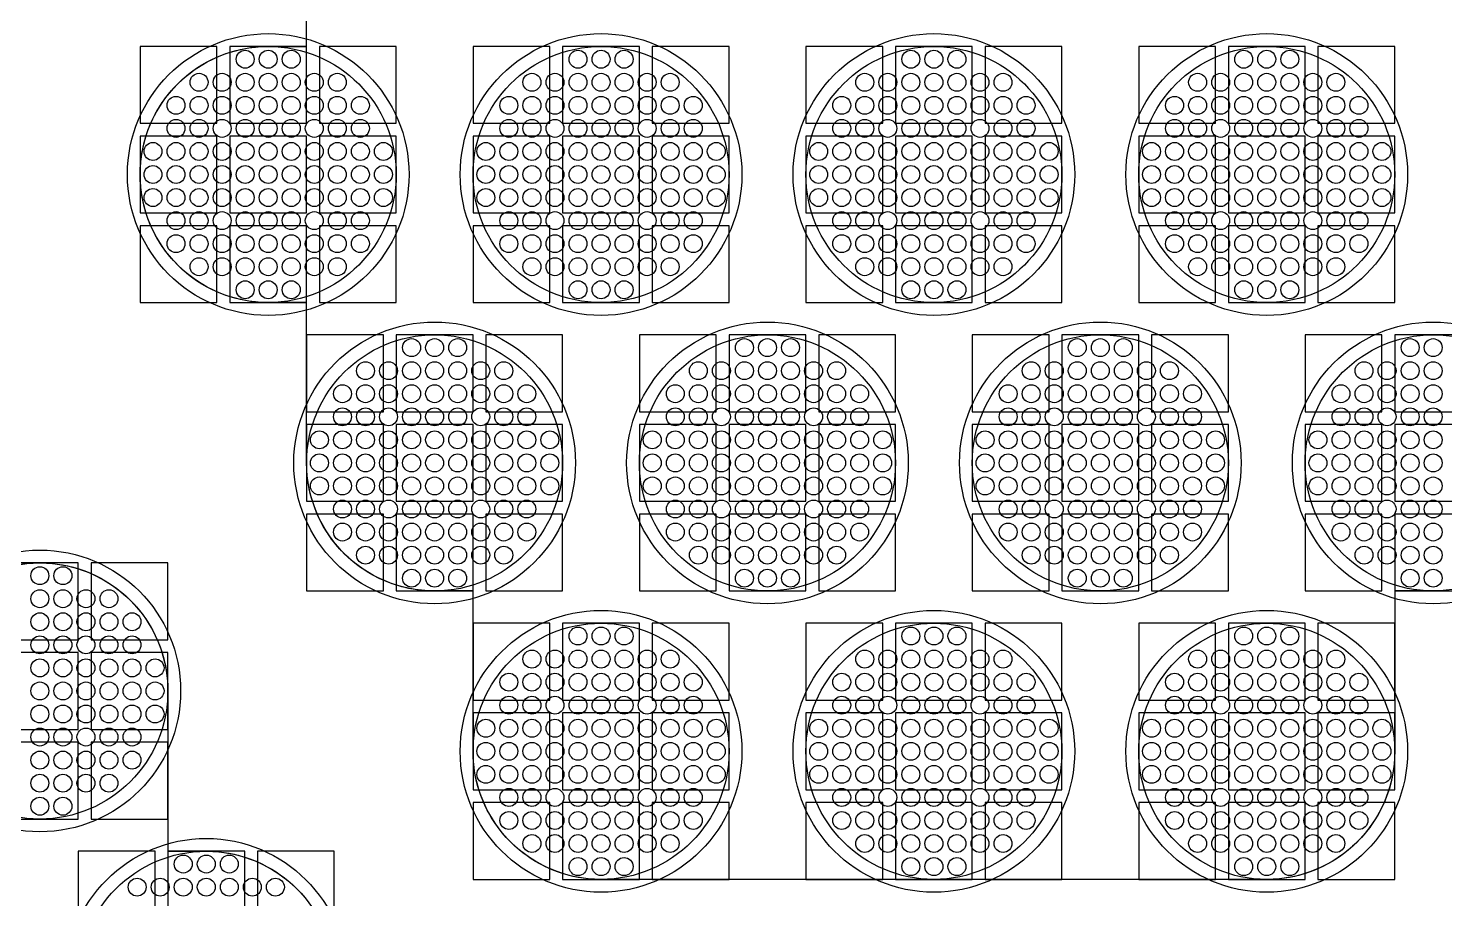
# Model space of a CAD drawing. Extents: x -49 to 54, y -38 to 38.
# Drawn here: x 20.95 to 26.48, y 5.03 to 8.43 of the extents above; entities that cross this region are included whole.
import ezdxf

# ---------------------------------------------------------------- set-up
doc = ezdxf.new("R2010")
doc.units = 0
for name, color, linetype in [('BACK_LAYER', 5, 'CONTINUOUS'), ('COND_LAYER_LOWER_ELECTRODE', 6, 'CONTINUOUS'), ('CONDUCTIVE_LAYER_BACK_LAYER', 2, 'CONTINUOUS'), ('EMITTER', 3, 'CONTINUOUS'), ('LOWER_ELECTRODE', 1, 'CONTINUOUS')]:
    doc.layers.add(name, color=color, linetype=linetype)

msp = doc.modelspace()

# ---------------------------------------------------------------- linework, layer by layer
at = {"layer": 'BACK_LAYER'}
for points in [[(21.3884, 8.0546), (21.6884, 8.0546), (21.6884, 8.3546), (21.3884, 8.3546)], [(21.7384, 8.0546), (22.0384, 8.0546), (22.0384, 8.3546), (21.7384, 8.3546)], [(22.0884, 8.0546), (22.3884, 8.0546), (22.3884, 8.3546), (22.0884, 8.3546)], [(22.6884, 8.0546), (22.9884, 8.0546), (22.9884, 8.3546), (22.6884, 8.3546)], [(23.0384, 8.0546), (23.3384, 8.0546), (23.3384, 8.3546), (23.0384, 8.3546)], [(23.3884, 8.0546), (23.6884, 8.0546), (23.6884, 8.3546), (23.3884, 8.3546)], [(23.9884, 8.0546), (24.2884, 8.0546), (24.2884, 8.3546), (23.9884, 8.3546)], [(24.3384, 8.0546), (24.6384, 8.0546), (24.6384, 8.3546), (24.3384, 8.3546)], [(24.6884, 8.0546), (24.9884, 8.0546), (24.9884, 8.3546), (24.6884, 8.3546)], [(25.2884, 8.0546), (25.5884, 8.0546), (25.5884, 8.3546), (25.2884, 8.3546)], [(25.6384, 8.0546), (25.9384, 8.0546), (25.9384, 8.3546), (25.6384, 8.3546)], [(25.9884, 8.0546), (26.2884, 8.0546), (26.2884, 8.3546), (25.9884, 8.3546)], [(21.3884, 7.7046), (21.6884, 7.7046), (21.6884, 8.0046), (21.3884, 8.0046)], [(21.7384, 7.7046), (22.0384, 7.7046), (22.0384, 8.0046), (21.7384, 8.0046)], [(22.0884, 7.7046), (22.3884, 7.7046), (22.3884, 8.0046), (22.0884, 8.0046)], [(22.6884, 7.7046), (22.9884, 7.7046), (22.9884, 8.0046), (22.6884, 8.0046)], [(23.0384, 7.7046), (23.3384, 7.7046), (23.3384, 8.0046), (23.0384, 8.0046)], [(23.3884, 7.7046), (23.6884, 7.7046), (23.6884, 8.0046), (23.3884, 8.0046)], [(23.9884, 7.7046), (24.2884, 7.7046), (24.2884, 8.0046), (23.9884, 8.0046)], [(24.3384, 7.7046), (24.6384, 7.7046), (24.6384, 8.0046), (24.3384, 8.0046)], [(24.6884, 7.7046), (24.9884, 7.7046), (24.9884, 8.0046), (24.6884, 8.0046)], [(25.2884, 7.7046), (25.5884, 7.7046), (25.5884, 8.0046), (25.2884, 8.0046)], [(25.6384, 7.7046), (25.9384, 7.7046), (25.9384, 8.0046), (25.6384, 8.0046)], [(25.9884, 7.7046), (26.2884, 7.7046), (26.2884, 8.0046), (25.9884, 8.0046)], [(21.3884, 7.3546), (21.6884, 7.3546), (21.6884, 7.6546), (21.3884, 7.6546)], [(21.7384, 7.3546), (22.0384, 7.3546), (22.0384, 7.6546), (21.7384, 7.6546)], [(22.0884, 7.3546), (22.3884, 7.3546), (22.3884, 7.6546), (22.0884, 7.6546)], [(22.6884, 7.3546), (22.9884, 7.3546), (22.9884, 7.6546), (22.6884, 7.6546)], [(23.0384, 7.3546), (23.3384, 7.3546), (23.3384, 7.6546), (23.0384, 7.6546)], [(23.3884, 7.3546), (23.6884, 7.3546), (23.6884, 7.6546), (23.3884, 7.6546)], [(23.9884, 7.3546), (24.2884, 7.3546), (24.2884, 7.6546), (23.9884, 7.6546)], [(24.3384, 7.3546), (24.6384, 7.3546), (24.6384, 7.6546), (24.3384, 7.6546)], [(24.6884, 7.3546), (24.9884, 7.3546), (24.9884, 7.6546), (24.6884, 7.6546)], [(25.2884, 7.3546), (25.5884, 7.3546), (25.5884, 7.6546), (25.2884, 7.6546)], [(25.6384, 7.3546), (25.9384, 7.3546), (25.9384, 7.6546), (25.6384, 7.6546)], [(25.9884, 7.3546), (26.2884, 7.3546), (26.2884, 7.6546), (25.9884, 7.6546)], [(22.0384, 6.9288), (22.3384, 6.9288), (22.3384, 7.2288), (22.0384, 7.2288)], [(22.3884, 6.9288), (22.6884, 6.9288), (22.6884, 7.2288), (22.3884, 7.2288)], [(22.7384, 6.9288), (23.0384, 6.9288), (23.0384, 7.2288), (22.7384, 7.2288)], [(23.3384, 6.9288), (23.6384, 6.9288), (23.6384, 7.2288), (23.3384, 7.2288)], [(23.6884, 6.9288), (23.9884, 6.9288), (23.9884, 7.2288), (23.6884, 7.2288)], [(24.0384, 6.9288), (24.3384, 6.9288), (24.3384, 7.2288), (24.0384, 7.2288)], [(24.6384, 6.9288), (24.9384, 6.9288), (24.9384, 7.2288), (24.6384, 7.2288)], [(24.9884, 6.9288), (25.2884, 6.9288), (25.2884, 7.2288), (24.9884, 7.2288)], [(25.3384, 6.9288), (25.6384, 6.9288), (25.6384, 7.2288), (25.3384, 7.2288)], [(25.9384, 6.9288), (26.2384, 6.9288), (26.2384, 7.2288), (25.9384, 7.2288)], [(26.2884, 6.9288), (26.5884, 6.9288), (26.5884, 7.2288), (26.2884, 7.2288)], [(22.0384, 6.5788), (22.3384, 6.5788), (22.3384, 6.8788), (22.0384, 6.8788)], [(22.3884, 6.5788), (22.6884, 6.5788), (22.6884, 6.8788), (22.3884, 6.8788)], [(22.7384, 6.5788), (23.0384, 6.5788), (23.0384, 6.8788), (22.7384, 6.8788)], [(23.3384, 6.5788), (23.6384, 6.5788), (23.6384, 6.8788), (23.3384, 6.8788)], [(23.6884, 6.5788), (23.9884, 6.5788), (23.9884, 6.8788), (23.6884, 6.8788)], [(24.0384, 6.5788), (24.3384, 6.5788), (24.3384, 6.8788), (24.0384, 6.8788)], [(24.6384, 6.5788), (24.9384, 6.5788), (24.9384, 6.8788), (24.6384, 6.8788)], [(24.9884, 6.5788), (25.2884, 6.5788), (25.2884, 6.8788), (24.9884, 6.8788)], [(25.3384, 6.5788), (25.6384, 6.5788), (25.6384, 6.8788), (25.3384, 6.8788)], [(25.9384, 6.5788), (26.2384, 6.5788), (26.2384, 6.8788), (25.9384, 6.8788)], [(26.2884, 6.5788), (26.5884, 6.5788), (26.5884, 6.8788), (26.2884, 6.8788)], [(22.0384, 6.2288), (22.3384, 6.2288), (22.3384, 6.5288), (22.0384, 6.5288)], [(22.3884, 6.2288), (22.6884, 6.2288), (22.6884, 6.5288), (22.3884, 6.5288)], [(22.7384, 6.2288), (23.0384, 6.2288), (23.0384, 6.5288), (22.7384, 6.5288)], [(23.3384, 6.2288), (23.6384, 6.2288), (23.6384, 6.5288), (23.3384, 6.5288)], [(23.6884, 6.2288), (23.9884, 6.2288), (23.9884, 6.5288), (23.6884, 6.5288)], [(24.0384, 6.2288), (24.3384, 6.2288), (24.3384, 6.5288), (24.0384, 6.5288)], [(24.6384, 6.2288), (24.9384, 6.2288), (24.9384, 6.5288), (24.6384, 6.5288)], [(24.9884, 6.2288), (25.2884, 6.2288), (25.2884, 6.5288), (24.9884, 6.5288)], [(25.3384, 6.2288), (25.6384, 6.2288), (25.6384, 6.5288), (25.3384, 6.5288)], [(25.9384, 6.2288), (26.2384, 6.2288), (26.2384, 6.5288), (25.9384, 6.5288)], [(26.2884, 6.2288), (26.5884, 6.2288), (26.5884, 6.5288), (26.2884, 6.5288)], [(20.8465, 6.0386), (21.1465, 6.0386), (21.1465, 6.3386), (20.8465, 6.3386)], [(21.1965, 6.0386), (21.4965, 6.0386), (21.4965, 6.3386), (21.1965, 6.3386)], [(22.6884, 5.803), (22.9884, 5.803), (22.9884, 6.103), (22.6884, 6.103)], [(23.0384, 5.803), (23.3384, 5.803), (23.3384, 6.103), (23.0384, 6.103)], [(23.3884, 5.803), (23.6884, 5.803), (23.6884, 6.103), (23.3884, 6.103)], [(23.9884, 5.803), (24.2884, 5.803), (24.2884, 6.103), (23.9884, 6.103)], [(24.3384, 5.803), (24.6384, 5.803), (24.6384, 6.103), (24.3384, 6.103)], [(24.6884, 5.803), (24.9884, 5.803), (24.9884, 6.103), (24.6884, 6.103)], [(25.2884, 5.803), (25.5884, 5.803), (25.5884, 6.103), (25.2884, 6.103)], [(25.6384, 5.803), (25.9384, 5.803), (25.9384, 6.103), (25.6384, 6.103)], [(25.9884, 5.803), (26.2884, 5.803), (26.2884, 6.103), (25.9884, 6.103)], [(20.8465, 5.6886), (21.1465, 5.6886), (21.1465, 5.9886), (20.8465, 5.9886)], [(21.1965, 5.6886), (21.4965, 5.6886), (21.4965, 5.9886), (21.1965, 5.9886)], [(22.6884, 5.453), (22.9884, 5.453), (22.9884, 5.753), (22.6884, 5.753)], [(23.0384, 5.453), (23.3384, 5.453), (23.3384, 5.753), (23.0384, 5.753)], [(23.3884, 5.453), (23.6884, 5.453), (23.6884, 5.753), (23.3884, 5.753)], [(23.9884, 5.453), (24.2884, 5.453), (24.2884, 5.753), (23.9884, 5.753)], [(24.3384, 5.453), (24.6384, 5.453), (24.6384, 5.753), (24.3384, 5.753)], [(24.6884, 5.453), (24.9884, 5.453), (24.9884, 5.753), (24.6884, 5.753)], [(25.2884, 5.453), (25.5884, 5.453), (25.5884, 5.753), (25.2884, 5.753)], [(25.6384, 5.453), (25.9384, 5.453), (25.9384, 5.753), (25.6384, 5.753)], [(25.9884, 5.453), (26.2884, 5.453), (26.2884, 5.753), (25.9884, 5.753)], [(20.8465, 5.3386), (21.1465, 5.3386), (21.1465, 5.6386), (20.8465, 5.6386)], [(21.1965, 5.3386), (21.4965, 5.3386), (21.4965, 5.6386), (21.1965, 5.6386)], [(22.6884, 5.103), (22.9884, 5.103), (22.9884, 5.403), (22.6884, 5.403)], [(23.0384, 5.103), (23.3384, 5.103), (23.3384, 5.403), (23.0384, 5.403)], [(23.3884, 5.103), (23.6884, 5.103), (23.6884, 5.403), (23.3884, 5.403)], [(23.9884, 5.103), (24.2884, 5.103), (24.2884, 5.403), (23.9884, 5.403)], [(24.3384, 5.103), (24.6384, 5.103), (24.6384, 5.403), (24.3384, 5.403)], [(24.6884, 5.103), (24.9884, 5.103), (24.9884, 5.403), (24.6884, 5.403)], [(25.2884, 5.103), (25.5884, 5.103), (25.5884, 5.403), (25.2884, 5.403)], [(25.6384, 5.103), (25.9384, 5.103), (25.9384, 5.403), (25.6384, 5.403)], [(25.9884, 5.103), (26.2884, 5.103), (26.2884, 5.403), (25.9884, 5.403)], [(21.1465, 4.9128), (21.4465, 4.9128), (21.4465, 5.2128), (21.1465, 5.2128)], [(21.4965, 4.9128), (21.7965, 4.9128), (21.7965, 5.2128), (21.4965, 5.2128)], [(21.8465, 4.9128), (22.1465, 4.9128), (22.1465, 5.2128), (21.8465, 5.2128)]]:
    msp.add_lwpolyline(points, close=True, dxfattribs=at)
at = {"layer": 'COND_LAYER_LOWER_ELECTRODE'}
for centre in [(21.8884, 7.8546), (23.1884, 7.8546), (24.4884, 7.8546), (25.7884, 7.8546), (22.5384, 6.7288), (23.8384, 6.7288), (25.1384, 6.7288), (26.4384, 6.7288), (20.9965, 5.8386), (23.1884, 5.603), (24.4884, 5.603), (25.7884, 5.603), (21.6465, 4.7128)]:
    msp.add_circle(centre, 0.55, dxfattribs=at)
at = {"layer": 'CONDUCTIVE_LAYER_BACK_LAYER'}
for points in [[(26.488, 6.2313), (26.4682, 6.2297), (26.4483, 6.2289), (26.2884, 6.2289), (26.2884, 5.603), (26.288, 5.5831), (26.2868, 5.5633), (26.2848, 5.5435), (26.2821, 5.5238), (26.2785, 5.5042), (26.2742, 5.4848), (26.2691, 5.4656), (26.2633, 5.4466), (26.2567, 5.4278), (26.2493, 5.4093), (26.2413, 5.3912), (26.2325, 5.3733), (26.223, 5.3559), (26.2129, 5.3388), (26.202, 5.3221), (26.1905, 5.3059), (26.1784, 5.2901), (26.1656, 5.2749), (26.1523, 5.2601), (26.1384, 5.2459), (26.1239, 5.2323), (26.1089, 5.2192), (26.0934, 5.2068), (26.0774, 5.195), (26.061, 5.1838), (26.0441, 5.1733), (26.0268, 5.1635), (26.0091, 5.1544), (25.9911, 5.1459), (25.9728, 5.1382), (25.9542, 5.1313), (25.9353, 5.1251), (25.9162, 5.1196), (25.8969, 5.1149), (25.8774, 5.111), (25.8577, 5.1078), (25.838, 5.1054), (25.8182, 5.1039), (25.7983, 5.1031), (23.1784, 5.1031), (23.1586, 5.1039), (23.1387, 5.1054), (23.119, 5.1078), (23.0994, 5.111), (23.0799, 5.1149), (23.0606, 5.1196), (23.0414, 5.1251), (23.0226, 5.1313), (23.0039, 5.1382), (22.9856, 5.1459), (22.9676, 5.1544), (22.9499, 5.1635), (22.9326, 5.1733), (22.9158, 5.1838), (22.8993, 5.195), (22.8833, 5.2068), (22.8678, 5.2192), (22.8528, 5.2323), (22.8383, 5.2459), (22.8244, 5.2601), (22.8111, 5.2749), (22.7983, 5.2901), (22.7862, 5.3059), (22.7747, 5.3221), (22.7639, 5.3388), (22.7537, 5.3559), (22.7442, 5.3733), (22.7354, 5.3912), (22.7274, 5.4093), (22.72, 5.4278), (22.7135, 5.4466), (22.7076, 5.4656), (22.7025, 5.4848), (22.6982, 5.5042), (22.6947, 5.5238), (22.6919, 5.5435), (22.6899, 5.5633), (22.6888, 5.5831), (22.6884, 5.603), (22.6884, 6.2289), (22.5284, 6.2289), (22.5086, 6.2297), (22.4887, 6.2313), (22.469, 6.2336), (22.4494, 6.2368), (22.4299, 6.2407), (22.4106, 6.2454), (22.3914, 6.2509), (22.3726, 6.2571), (22.3539, 6.2641), (22.3356, 6.2718), (22.3176, 6.2802), (22.2999, 6.2893), (22.2826, 6.2992), (22.2658, 6.3097), (22.2493, 6.3208), (22.2333, 6.3326), (22.2178, 6.3451), (22.2028, 6.3581), (22.1883, 6.3718), (22.1744, 6.386), (22.1611, 6.4007), (22.1483, 6.416), (22.1362, 6.4317), (22.1247, 6.4479), (22.1139, 6.4646), (22.1037, 6.4817), (22.0942, 6.4992), (22.0854, 6.517), (22.0774, 6.5352), (22.07, 6.5537), (22.0635, 6.5724), (22.0576, 6.5914), (22.0525, 6.6106), (22.0482, 6.63), (22.0447, 6.6496), (22.0419, 6.6693), (22.0399, 6.6891), (22.0388, 6.7089), (22.0384, 6.7288), (22.0384, 7.3547), (21.8784, 7.3547), (21.8586, 7.3555), (21.8387, 7.3571), (21.819, 7.3595), (21.7994, 7.3626), (21.7799, 7.3666), (21.7606, 7.3713), (21.7414, 7.3767), (21.7226, 7.3829), (21.7039, 7.3899), (21.6856, 7.3976), (21.6676, 7.406), (21.6499, 7.4152), (21.6326, 7.425), (21.6158, 7.4355), (21.5993, 7.4467), (21.5833, 7.4585), (21.5678, 7.4709), (21.5528, 7.484), (21.5383, 7.4976), (21.5244, 7.5118), (21.5111, 7.5265), (21.4983, 7.5418), (21.4862, 7.5575), (21.4747, 7.5738), (21.4639, 7.5904), (21.4537, 7.6075), (21.4442, 7.625), (21.4354, 7.6428), (21.4274, 7.661), (21.42, 7.6795), (21.4135, 7.6982), (21.4076, 7.7173), (21.4025, 7.7365), (21.3982, 7.7559), (21.3947, 7.7754), (21.3919, 7.7951), (21.3899, 7.8149), (21.3888, 7.8348), (21.3884, 7.8546), (21.3888, 7.8745), (21.3899, 7.8944), (21.3919, 7.9142), (21.3947, 7.9338), (21.3982, 7.9534), (21.4025, 7.9728), (21.4076, 7.992), (21.4135, 8.011), (21.42, 8.0298), (21.4274, 8.0483), (21.4354, 8.0665), (21.4442, 8.0843), (21.4537, 8.1018), (21.4639, 8.1189), (21.4747, 8.1355), (21.4862, 8.1517), (21.4983, 8.1675), (21.5111, 8.1828), (21.5244, 8.1975), (21.5383, 8.2117), (21.5528, 8.2253), (21.5678, 8.2384), (21.5833, 8.2508), (21.5993, 8.2626), (21.6158, 8.2738), (21.6326, 8.2843), (21.6499, 8.2941), (21.6676, 8.3033), (21.6856, 8.3117), (21.7039, 8.3194), (21.7226, 8.3264), (21.7414, 8.3326), (21.7606, 8.338), (21.7799, 8.3427), (21.7994, 8.3467), (21.819, 8.3498), (21.8387, 8.3522), (21.8586, 8.3538), (21.8784, 8.3545), (22.0384, 8.3545), (22.0384, 8.9805)], [(20.8465, 6.3385), (21.0064, 6.3385), (21.0263, 6.3377), (21.0461, 6.3362), (21.0659, 6.3338), (21.0855, 6.3306), (21.105, 6.3267), (21.1243, 6.322), (21.1434, 6.3165), (21.1623, 6.3103), (21.1809, 6.3034), (21.1993, 6.2957), (21.2173, 6.2872), (21.2349, 6.2781), (21.2522, 6.2683), (21.2691, 6.2578), (21.2856, 6.2466), (21.3015, 6.2348), (21.3171, 6.2224), (21.3321, 6.2093), (21.3465, 6.1957), (21.3604, 6.1815), (21.3738, 6.1667), (21.3865, 6.1515), (21.3987, 6.1357), (21.4102, 6.1195), (21.421, 6.1028), (21.4312, 6.0857), (21.4406, 6.0683), (21.4494, 6.0504), (21.4575, 6.0323), (21.4648, 6.0138), (21.4714, 5.995), (21.4773, 5.976), (21.4823, 5.9568), (21.4867, 5.9374), (21.4902, 5.9178), (21.493, 5.8981), (21.4949, 5.8783), (21.4961, 5.8585), (21.4965, 5.8386), (21.4965, 5.2127), (21.6564, 5.2127), (21.6763, 5.2119), (21.6961, 5.2103), (21.7159, 5.208), (21.7355, 5.2048), (21.755, 5.2009), (21.7743, 5.1962), (21.7934, 5.1907), (21.8123, 5.1845), (21.8309, 5.1775), (21.8493, 5.1698), (21.8673, 5.1614), (21.8849, 5.1523), (21.9022, 5.1424), (21.9191, 5.1319), (21.9356, 5.1208), (21.9515, 5.109), (21.9671, 5.0965), (21.9821, 5.0835), (21.9965, 5.0698), (22.0104, 5.0556), (22.0238, 5.0409), (22.0365, 5.0256)]]:
    msp.add_lwpolyline(points, dxfattribs=at)
at = {"layer": 'EMITTER'}
for centre in [(21.8884, 7.8546), (23.1884, 7.8546), (24.4884, 7.8546), (25.7884, 7.8546), (22.5384, 6.7288), (23.8384, 6.7288), (25.1384, 6.7288), (26.4384, 6.7288), (20.9965, 5.8386), (23.1884, 5.603), (24.4884, 5.603), (25.7884, 5.603), (21.6465, 4.7128)]:
    msp.add_circle(centre, 0.5, dxfattribs=at)
at = {"layer": 'LOWER_ELECTRODE'}
for centre in [(21.7984, 8.3046), (21.8884, 8.3046), (21.9784, 8.3046), (23.0984, 8.3046), (23.1884, 8.3046), (23.2784, 8.3046), (24.3984, 8.3046), (24.4884, 8.3046), (24.5784, 8.3046), (25.6984, 8.3046), (25.7884, 8.3046), (25.8784, 8.3046), (21.6184, 8.2146), (21.7084, 8.2146), (21.7984, 8.2146), (21.8884, 8.2146), (21.9784, 8.2146), (22.0684, 8.2146), (22.1584, 8.2146), (22.9184, 8.2146), (23.0084, 8.2146), (23.0984, 8.2146), (23.1884, 8.2146), (23.2784, 8.2146), (23.3684, 8.2146), (23.4584, 8.2146), (24.2184, 8.2146), (24.3084, 8.2146), (24.3984, 8.2146), (24.4884, 8.2146), (24.5784, 8.2146), (24.6684, 8.2146), (24.7584, 8.2146), (25.5184, 8.2146), (25.6084, 8.2146), (25.6984, 8.2146), (25.7884, 8.2146), (25.8784, 8.2146), (25.9684, 8.2146), (26.0584, 8.2146), (21.5284, 8.1246), (21.6184, 8.1246), (21.7084, 8.1246), (21.7984, 8.1246), (21.8884, 8.1246), (21.9784, 8.1246), (22.0684, 8.1246), (22.1584, 8.1246), (22.2484, 8.1246), (22.8284, 8.1246), (22.9184, 8.1246), (23.0084, 8.1246), (23.0984, 8.1246), (23.1884, 8.1246), (23.2784, 8.1246), (23.3684, 8.1246), (23.4584, 8.1246), (23.5484, 8.1246), (24.1284, 8.1246), (24.2184, 8.1246), (24.3084, 8.1246), (24.3984, 8.1246), (24.4884, 8.1246), (24.5784, 8.1246), (24.6684, 8.1246), (24.7584, 8.1246), (24.8484, 8.1246), (25.4284, 8.1246), (25.5184, 8.1246), (25.6084, 8.1246), (25.6984, 8.1246), (25.7884, 8.1246), (25.8784, 8.1246), (25.9684, 8.1246), (26.0584, 8.1246), (26.1484, 8.1246), (21.5284, 8.0346), (21.6184, 8.0346), (21.7084, 8.0346), (21.7984, 8.0346), (21.8884, 8.0346), (21.9784, 8.0346), (22.0684, 8.0346), (22.1584, 8.0346), (22.2484, 8.0346), (22.8284, 8.0346), (22.9184, 8.0346), (23.0084, 8.0346), (23.0984, 8.0346), (23.1884, 8.0346), (23.2784, 8.0346), (23.3684, 8.0346), (23.4584, 8.0346), (23.5484, 8.0346), (24.1284, 8.0346), (24.2184, 8.0346), (24.3084, 8.0346), (24.3984, 8.0346), (24.4884, 8.0346), (24.5784, 8.0346), (24.6684, 8.0346), (24.7584, 8.0346), (24.8484, 8.0346), (25.4284, 8.0346), (25.5184, 8.0346), (25.6084, 8.0346), (25.6984, 8.0346), (25.7884, 8.0346), (25.8784, 8.0346), (25.9684, 8.0346), (26.0584, 8.0346), (26.1484, 8.0346), (21.4384, 7.9446), (21.5284, 7.9446), (21.6184, 7.9446), (21.7084, 7.9446), (21.7984, 7.9446), (21.8884, 7.9446), (21.9784, 7.9446), (22.0684, 7.9446), (22.1584, 7.9446), (22.2484, 7.9446), (22.3384, 7.9446), (22.7384, 7.9446), (22.8284, 7.9446), (22.9184, 7.9446), (23.0084, 7.9446), (23.0984, 7.9446), (23.1884, 7.9446), (23.2784, 7.9446), (23.3684, 7.9446), (23.4584, 7.9446), (23.5484, 7.9446), (23.6384, 7.9446), (24.0384, 7.9446), (24.1284, 7.9446), (24.2184, 7.9446), (24.3084, 7.9446), (24.3984, 7.9446), (24.4884, 7.9446), (24.5784, 7.9446), (24.6684, 7.9446), (24.7584, 7.9446), (24.8484, 7.9446), (24.9384, 7.9446), (25.3384, 7.9446), (25.4284, 7.9446), (25.5184, 7.9446), (25.6084, 7.9446), (25.6984, 7.9446), (25.7884, 7.9446), (25.8784, 7.9446), (25.9684, 7.9446), (26.0584, 7.9446), (26.1484, 7.9446), (26.2384, 7.9446), (21.4384, 7.8546), (21.5284, 7.8546), (21.6184, 7.8546), (21.7084, 7.8546), (21.7984, 7.8546), (21.8884, 7.8546), (21.9784, 7.8546), (22.0684, 7.8546), (22.1584, 7.8546), (22.2484, 7.8546), (22.3384, 7.8546), (22.7384, 7.8546), (22.8284, 7.8546), (22.9184, 7.8546), (23.0084, 7.8546), (23.0984, 7.8546), (23.1884, 7.8546), (23.2784, 7.8546), (23.3684, 7.8546), (23.4584, 7.8546), (23.5484, 7.8546), (23.6384, 7.8546), (24.0384, 7.8546), (24.1284, 7.8546), (24.2184, 7.8546), (24.3084, 7.8546), (24.3984, 7.8546), (24.4884, 7.8546), (24.5784, 7.8546), (24.6684, 7.8546), (24.7584, 7.8546), (24.8484, 7.8546), (24.9384, 7.8546), (25.3384, 7.8546), (25.4284, 7.8546), (25.5184, 7.8546), (25.6084, 7.8546), (25.6984, 7.8546), (25.7884, 7.8546), (25.8784, 7.8546), (25.9684, 7.8546), (26.0584, 7.8546), (26.1484, 7.8546), (26.2384, 7.8546), (21.4384, 7.7646), (21.5284, 7.7646), (21.6184, 7.7646), (21.7084, 7.7646), (21.7984, 7.7646), (21.8884, 7.7646), (21.9784, 7.7646), (22.0684, 7.7646), (22.1584, 7.7646), (22.2484, 7.7646), (22.3384, 7.7646), (22.7384, 7.7646), (22.8284, 7.7646), (22.9184, 7.7646), (23.0084, 7.7646), (23.0984, 7.7646), (23.1884, 7.7646), (23.2784, 7.7646), (23.3684, 7.7646), (23.4584, 7.7646), (23.5484, 7.7646), (23.6384, 7.7646), (24.0384, 7.7646), (24.1284, 7.7646), (24.2184, 7.7646), (24.3084, 7.7646), (24.3984, 7.7646), (24.4884, 7.7646), (24.5784, 7.7646), (24.6684, 7.7646), (24.7584, 7.7646), (24.8484, 7.7646), (24.9384, 7.7646), (25.3384, 7.7646), (25.4284, 7.7646), (25.5184, 7.7646), (25.6084, 7.7646), (25.6984, 7.7646), (25.7884, 7.7646), (25.8784, 7.7646), (25.9684, 7.7646), (26.0584, 7.7646), (26.1484, 7.7646), (26.2384, 7.7646), (21.5284, 7.6746), (21.6184, 7.6746), (21.7084, 7.6746), (21.7984, 7.6746), (21.8884, 7.6746), (21.9784, 7.6746), (22.0684, 7.6746), (22.1584, 7.6746), (22.2484, 7.6746), (22.8284, 7.6746), (22.9184, 7.6746), (23.0084, 7.6746), (23.0984, 7.6746), (23.1884, 7.6746), (23.2784, 7.6746), (23.3684, 7.6746), (23.4584, 7.6746), (23.5484, 7.6746), (24.1284, 7.6746), (24.2184, 7.6746), (24.3084, 7.6746), (24.3984, 7.6746), (24.4884, 7.6746), (24.5784, 7.6746), (24.6684, 7.6746), (24.7584, 7.6746), (24.8484, 7.6746), (25.4284, 7.6746), (25.5184, 7.6746), (25.6084, 7.6746), (25.6984, 7.6746), (25.7884, 7.6746), (25.8784, 7.6746), (25.9684, 7.6746), (26.0584, 7.6746), (26.1484, 7.6746), (21.5284, 7.5846), (21.6184, 7.5846), (21.7084, 7.5846), (21.7984, 7.5846), (21.8884, 7.5846), (21.9784, 7.5846), (22.0684, 7.5846), (22.1584, 7.5846), (22.2484, 7.5846), (22.8284, 7.5846), (22.9184, 7.5846), (23.0084, 7.5846), (23.0984, 7.5846), (23.1884, 7.5846), (23.2784, 7.5846), (23.3684, 7.5846), (23.4584, 7.5846), (23.5484, 7.5846), (24.1284, 7.5846), (24.2184, 7.5846), (24.3084, 7.5846), (24.3984, 7.5846), (24.4884, 7.5846), (24.5784, 7.5846), (24.6684, 7.5846), (24.7584, 7.5846), (24.8484, 7.5846), (25.4284, 7.5846), (25.5184, 7.5846), (25.6084, 7.5846), (25.6984, 7.5846), (25.7884, 7.5846), (25.8784, 7.5846), (25.9684, 7.5846), (26.0584, 7.5846), (26.1484, 7.5846), (21.6184, 7.4946), (21.7084, 7.4946), (21.7984, 7.4946), (21.8884, 7.4946), (21.9784, 7.4946), (22.0684, 7.4946), (22.1584, 7.4946), (22.9184, 7.4946), (23.0084, 7.4946), (23.0984, 7.4946), (23.1884, 7.4946), (23.2784, 7.4946), (23.3684, 7.4946), (23.4584, 7.4946), (24.2184, 7.4946), (24.3084, 7.4946), (24.3984, 7.4946), (24.4884, 7.4946), (24.5784, 7.4946), (24.6684, 7.4946), (24.7584, 7.4946), (25.5184, 7.4946), (25.6084, 7.4946), (25.6984, 7.4946), (25.7884, 7.4946), (25.8784, 7.4946), (25.9684, 7.4946), (26.0584, 7.4946), (21.7984, 7.4046), (21.8884, 7.4046), (21.9784, 7.4046), (23.0984, 7.4046), (23.1884, 7.4046), (23.2784, 7.4046), (24.3984, 7.4046), (24.4884, 7.4046), (24.5784, 7.4046), (25.6984, 7.4046), (25.7884, 7.4046), (25.8784, 7.4046), (22.4484, 7.1788), (22.5384, 7.1788), (22.6284, 7.1788), (23.7484, 7.1788), (23.8384, 7.1788), (23.9284, 7.1788), (25.0484, 7.1788), (25.1384, 7.1788), (25.2284, 7.1788), (26.3484, 7.1788), (26.4384, 7.1788), (22.2684, 7.0888), (22.3584, 7.0888), (22.4484, 7.0888), (22.5384, 7.0888), (22.6284, 7.0888), (22.7184, 7.0888), (22.8084, 7.0888), (23.5684, 7.0888), (23.6584, 7.0888), (23.7484, 7.0888), (23.8384, 7.0888), (23.9284, 7.0888), (24.0184, 7.0888), (24.1084, 7.0888), (24.8684, 7.0888), (24.9584, 7.0888), (25.0484, 7.0888), (25.1384, 7.0888), (25.2284, 7.0888), (25.3184, 7.0888), (25.4084, 7.0888), (26.1684, 7.0888), (26.2584, 7.0888), (26.3484, 7.0888), (26.4384, 7.0888), (22.1784, 6.9988), (22.2684, 6.9988), (22.3584, 6.9988), (22.4484, 6.9988), (22.5384, 6.9988), (22.6284, 6.9988), (22.7184, 6.9988), (22.8084, 6.9988), (22.8984, 6.9988), (23.4784, 6.9988), (23.5684, 6.9988), (23.6584, 6.9988), (23.7484, 6.9988), (23.8384, 6.9988), (23.9284, 6.9988), (24.0184, 6.9988), (24.1084, 6.9988), (24.1984, 6.9988), (24.7784, 6.9988), (24.8684, 6.9988), (24.9584, 6.9988), (25.0484, 6.9988), (25.1384, 6.9988), (25.2284, 6.9988), (25.3184, 6.9988), (25.4084, 6.9988), (25.4984, 6.9988), (26.0784, 6.9988), (26.1684, 6.9988), (26.2584, 6.9988), (26.3484, 6.9988), (26.4384, 6.9988), (22.1784, 6.9088), (22.2684, 6.9088), (22.3584, 6.9088), (22.4484, 6.9088), (22.5384, 6.9088), (22.6284, 6.9088), (22.7184, 6.9088), (22.8084, 6.9088), (22.8984, 6.9088), (23.4784, 6.9088), (23.5684, 6.9088), (23.6584, 6.9088), (23.7484, 6.9088), (23.8384, 6.9088), (23.9284, 6.9088), (24.0184, 6.9088), (24.1084, 6.9088), (24.1984, 6.9088), (24.7784, 6.9088), (24.8684, 6.9088), (24.9584, 6.9088), (25.0484, 6.9088), (25.1384, 6.9088), (25.2284, 6.9088), (25.3184, 6.9088), (25.4084, 6.9088), (25.4984, 6.9088), (26.0784, 6.9088), (26.1684, 6.9088), (26.2584, 6.9088), (26.3484, 6.9088), (26.4384, 6.9088), (22.0884, 6.8188), (22.1784, 6.8188), (22.2684, 6.8188), (22.3584, 6.8188), (22.4484, 6.8188), (22.5384, 6.8188), (22.6284, 6.8188), (22.7184, 6.8188), (22.8084, 6.8188), (22.8984, 6.8188), (22.9884, 6.8188), (23.3884, 6.8188), (23.4784, 6.8188), (23.5684, 6.8188), (23.6584, 6.8188), (23.7484, 6.8188), (23.8384, 6.8188), (23.9284, 6.8188), (24.0184, 6.8188), (24.1084, 6.8188), (24.1984, 6.8188), (24.2884, 6.8188), (24.6884, 6.8188), (24.7784, 6.8188), (24.8684, 6.8188), (24.9584, 6.8188), (25.0484, 6.8188), (25.1384, 6.8188), (25.2284, 6.8188), (25.3184, 6.8188), (25.4084, 6.8188), (25.4984, 6.8188), (25.5884, 6.8188), (25.9884, 6.8188), (26.0784, 6.8188), (26.1684, 6.8188), (26.2584, 6.8188), (26.3484, 6.8188), (26.4384, 6.8188), (22.0884, 6.7288), (22.1784, 6.7288), (22.2684, 6.7288), (22.3584, 6.7288), (22.4484, 6.7288), (22.5384, 6.7288), (22.6284, 6.7288), (22.7184, 6.7288), (22.8084, 6.7288), (22.8984, 6.7288), (22.9884, 6.7288), (23.3884, 6.7288), (23.4784, 6.7288), (23.5684, 6.7288), (23.6584, 6.7288), (23.7484, 6.7288), (23.8384, 6.7288), (23.9284, 6.7288), (24.0184, 6.7288), (24.1084, 6.7288), (24.1984, 6.7288), (24.2884, 6.7288), (24.6884, 6.7288), (24.7784, 6.7288), (24.8684, 6.7288), (24.9584, 6.7288), (25.0484, 6.7288), (25.1384, 6.7288), (25.2284, 6.7288), (25.3184, 6.7288), (25.4084, 6.7288), (25.4984, 6.7288), (25.5884, 6.7288), (25.9884, 6.7288), (26.0784, 6.7288), (26.1684, 6.7288), (26.2584, 6.7288), (26.3484, 6.7288), (26.4384, 6.7288), (22.0884, 6.6388), (22.1784, 6.6388), (22.2684, 6.6388), (22.3584, 6.6388), (22.4484, 6.6388), (22.5384, 6.6388), (22.6284, 6.6388), (22.7184, 6.6388), (22.8084, 6.6388), (22.8984, 6.6388), (22.9884, 6.6388), (23.3884, 6.6388), (23.4784, 6.6388), (23.5684, 6.6388), (23.6584, 6.6388), (23.7484, 6.6388), (23.8384, 6.6388), (23.9284, 6.6388), (24.0184, 6.6388), (24.1084, 6.6388), (24.1984, 6.6388), (24.2884, 6.6388), (24.6884, 6.6388), (24.7784, 6.6388), (24.8684, 6.6388), (24.9584, 6.6388), (25.0484, 6.6388), (25.1384, 6.6388), (25.2284, 6.6388), (25.3184, 6.6388), (25.4084, 6.6388), (25.4984, 6.6388), (25.5884, 6.6388), (25.9884, 6.6388), (26.0784, 6.6388), (26.1684, 6.6388), (26.2584, 6.6388), (26.3484, 6.6388), (26.4384, 6.6388), (22.1784, 6.5488), (22.2684, 6.5488), (22.3584, 6.5488), (22.4484, 6.5488), (22.5384, 6.5488), (22.6284, 6.5488), (22.7184, 6.5488), (22.8084, 6.5488), (22.8984, 6.5488), (23.4784, 6.5488), (23.5684, 6.5488), (23.6584, 6.5488), (23.7484, 6.5488), (23.8384, 6.5488), (23.9284, 6.5488), (24.0184, 6.5488), (24.1084, 6.5488), (24.1984, 6.5488), (24.7784, 6.5488), (24.8684, 6.5488), (24.9584, 6.5488), (25.0484, 6.5488), (25.1384, 6.5488), (25.2284, 6.5488), (25.3184, 6.5488), (25.4084, 6.5488), (25.4984, 6.5488), (26.0784, 6.5488), (26.1684, 6.5488), (26.2584, 6.5488), (26.3484, 6.5488), (26.4384, 6.5488), (22.1784, 6.4588), (22.2684, 6.4588), (22.3584, 6.4588), (22.4484, 6.4588), (22.5384, 6.4588), (22.6284, 6.4588), (22.7184, 6.4588), (22.8084, 6.4588), (22.8984, 6.4588), (23.4784, 6.4588), (23.5684, 6.4588), (23.6584, 6.4588), (23.7484, 6.4588), (23.8384, 6.4588), (23.9284, 6.4588), (24.0184, 6.4588), (24.1084, 6.4588), (24.1984, 6.4588), (24.7784, 6.4588), (24.8684, 6.4588), (24.9584, 6.4588), (25.0484, 6.4588), (25.1384, 6.4588), (25.2284, 6.4588), (25.3184, 6.4588), (25.4084, 6.4588), (25.4984, 6.4588), (26.0784, 6.4588), (26.1684, 6.4588), (26.2584, 6.4588), (26.3484, 6.4588), (26.4384, 6.4588), (22.2684, 6.3688), (22.3584, 6.3688), (22.4484, 6.3688), (22.5384, 6.3688), (22.6284, 6.3688), (22.7184, 6.3688), (22.8084, 6.3688), (23.5684, 6.3688), (23.6584, 6.3688), (23.7484, 6.3688), (23.8384, 6.3688), (23.9284, 6.3688), (24.0184, 6.3688), (24.1084, 6.3688), (24.8684, 6.3688), (24.9584, 6.3688), (25.0484, 6.3688), (25.1384, 6.3688), (25.2284, 6.3688), (25.3184, 6.3688), (25.4084, 6.3688), (26.1684, 6.3688), (26.2584, 6.3688), (26.3484, 6.3688), (26.4384, 6.3688), (20.9965, 6.2886), (21.0865, 6.2886), (22.4484, 6.2788), (22.5384, 6.2788), (22.6284, 6.2788), (23.7484, 6.2788), (23.8384, 6.2788), (23.9284, 6.2788), (25.0484, 6.2788), (25.1384, 6.2788), (25.2284, 6.2788), (26.3484, 6.2788), (26.4384, 6.2788), (20.9965, 6.1986), (21.0865, 6.1986), (21.1765, 6.1986), (21.2665, 6.1986), (20.9965, 6.1086), (21.0865, 6.1086), (21.1765, 6.1086), (21.2665, 6.1086), (21.3565, 6.1086), (23.0984, 6.053), (23.1884, 6.053), (23.2784, 6.053), (24.3984, 6.053), (24.4884, 6.053), (24.5784, 6.053), (25.6984, 6.053), (25.7884, 6.053), (25.8784, 6.053), (20.9965, 6.0186), (21.0865, 6.0186), (21.1765, 6.0186), (21.2665, 6.0186), (21.3565, 6.0186), (22.9184, 5.963), (23.0084, 5.963), (23.0984, 5.963), (23.1884, 5.963), (23.2784, 5.963), (23.3684, 5.963), (23.4584, 5.963), (24.2184, 5.963), (24.3084, 5.963), (24.3984, 5.963), (24.4884, 5.963), (24.5784, 5.963), (24.6684, 5.963), (24.7584, 5.963), (25.5184, 5.963), (25.6084, 5.963), (25.6984, 5.963), (25.7884, 5.963), (25.8784, 5.963), (25.9684, 5.963), (26.0584, 5.963), (20.9965, 5.9286), (21.0865, 5.9286), (21.1765, 5.9286), (21.2665, 5.9286), (21.3565, 5.9286), (21.4465, 5.9286), (20.9965, 5.8386), (21.0865, 5.8386), (21.1765, 5.8386), (21.2665, 5.8386), (21.3565, 5.8386), (21.4465, 5.8386), (22.8284, 5.873), (22.9184, 5.873), (23.0084, 5.873), (23.0984, 5.873), (23.1884, 5.873), (23.2784, 5.873), (23.3684, 5.873), (23.4584, 5.873), (23.5484, 5.873), (24.1284, 5.873), (24.2184, 5.873), (24.3084, 5.873), (24.3984, 5.873), (24.4884, 5.873), (24.5784, 5.873), (24.6684, 5.873), (24.7584, 5.873), (24.8484, 5.873), (25.4284, 5.873), (25.5184, 5.873), (25.6084, 5.873), (25.6984, 5.873), (25.7884, 5.873), (25.8784, 5.873), (25.9684, 5.873), (26.0584, 5.873), (26.1484, 5.873), (22.8284, 5.783), (22.9184, 5.783), (23.0084, 5.783), (23.0984, 5.783), (23.1884, 5.783), (23.2784, 5.783), (23.3684, 5.783), (23.4584, 5.783), (23.5484, 5.783), (24.1284, 5.783), (24.2184, 5.783), (24.3084, 5.783), (24.3984, 5.783), (24.4884, 5.783), (24.5784, 5.783), (24.6684, 5.783), (24.7584, 5.783), (24.8484, 5.783), (25.4284, 5.783), (25.5184, 5.783), (25.6084, 5.783), (25.6984, 5.783), (25.7884, 5.783), (25.8784, 5.783), (25.9684, 5.783), (26.0584, 5.783), (26.1484, 5.783), (20.9965, 5.7486), (21.0865, 5.7486), (21.1765, 5.7486), (21.2665, 5.7486), (21.3565, 5.7486), (21.4465, 5.7486), (22.7384, 5.693), (22.8284, 5.693), (22.9184, 5.693), (23.0084, 5.693), (23.0984, 5.693), (23.1884, 5.693), (23.2784, 5.693), (23.3684, 5.693), (23.4584, 5.693), (23.5484, 5.693), (23.6384, 5.693), (24.0384, 5.693), (24.1284, 5.693), (24.2184, 5.693), (24.3084, 5.693), (24.3984, 5.693), (24.4884, 5.693), (24.5784, 5.693), (24.6684, 5.693), (24.7584, 5.693), (24.8484, 5.693), (24.9384, 5.693), (25.3384, 5.693), (25.4284, 5.693), (25.5184, 5.693), (25.6084, 5.693), (25.6984, 5.693), (25.7884, 5.693), (25.8784, 5.693), (25.9684, 5.693), (26.0584, 5.693), (26.1484, 5.693), (26.2384, 5.693), (20.9965, 5.6586), (21.0865, 5.6586), (21.1765, 5.6586), (21.2665, 5.6586), (21.3565, 5.6586), (20.9965, 5.5686), (21.0865, 5.5686), (21.1765, 5.5686), (21.2665, 5.5686), (21.3565, 5.5686), (22.7384, 5.603), (22.8284, 5.603), (22.9184, 5.603), (23.0084, 5.603), (23.0984, 5.603), (23.1884, 5.603), (23.2784, 5.603), (23.3684, 5.603), (23.4584, 5.603), (23.5484, 5.603), (23.6384, 5.603), (24.0384, 5.603), (24.1284, 5.603), (24.2184, 5.603), (24.3084, 5.603), (24.3984, 5.603), (24.4884, 5.603), (24.5784, 5.603), (24.6684, 5.603), (24.7584, 5.603), (24.8484, 5.603), (24.9384, 5.603), (25.3384, 5.603), (25.4284, 5.603), (25.5184, 5.603), (25.6084, 5.603), (25.6984, 5.603), (25.7884, 5.603), (25.8784, 5.603), (25.9684, 5.603), (26.0584, 5.603), (26.1484, 5.603), (26.2384, 5.603), (22.7384, 5.513), (22.8284, 5.513), (22.9184, 5.513), (23.0084, 5.513), (23.0984, 5.513), (23.1884, 5.513), (23.2784, 5.513), (23.3684, 5.513), (23.4584, 5.513), (23.5484, 5.513), (23.6384, 5.513), (24.0384, 5.513), (24.1284, 5.513), (24.2184, 5.513), (24.3084, 5.513), (24.3984, 5.513), (24.4884, 5.513), (24.5784, 5.513), (24.6684, 5.513), (24.7584, 5.513), (24.8484, 5.513), (24.9384, 5.513), (25.3384, 5.513), (25.4284, 5.513), (25.5184, 5.513), (25.6084, 5.513), (25.6984, 5.513), (25.7884, 5.513), (25.8784, 5.513), (25.9684, 5.513), (26.0584, 5.513), (26.1484, 5.513), (26.2384, 5.513), (20.9965, 5.4786), (21.0865, 5.4786), (21.1765, 5.4786), (21.2665, 5.4786), (20.9965, 5.3886), (21.0865, 5.3886), (22.8284, 5.423), (22.9184, 5.423), (23.0084, 5.423), (23.0984, 5.423), (23.1884, 5.423), (23.2784, 5.423), (23.3684, 5.423), (23.4584, 5.423), (23.5484, 5.423), (24.1284, 5.423), (24.2184, 5.423), (24.3084, 5.423), (24.3984, 5.423), (24.4884, 5.423), (24.5784, 5.423), (24.6684, 5.423), (24.7584, 5.423), (24.8484, 5.423), (25.4284, 5.423), (25.5184, 5.423), (25.6084, 5.423), (25.6984, 5.423), (25.7884, 5.423), (25.8784, 5.423), (25.9684, 5.423), (26.0584, 5.423), (26.1484, 5.423), (22.8284, 5.333), (22.9184, 5.333), (23.0084, 5.333), (23.0984, 5.333), (23.1884, 5.333), (23.2784, 5.333), (23.3684, 5.333), (23.4584, 5.333), (23.5484, 5.333), (24.1284, 5.333), (24.2184, 5.333), (24.3084, 5.333), (24.3984, 5.333), (24.4884, 5.333), (24.5784, 5.333), (24.6684, 5.333), (24.7584, 5.333), (24.8484, 5.333), (25.4284, 5.333), (25.5184, 5.333), (25.6084, 5.333), (25.6984, 5.333), (25.7884, 5.333), (25.8784, 5.333), (25.9684, 5.333), (26.0584, 5.333), (26.1484, 5.333), (22.9184, 5.243), (23.0084, 5.243), (23.0984, 5.243), (23.1884, 5.243), (23.2784, 5.243), (23.3684, 5.243), (23.4584, 5.243), (24.2184, 5.243), (24.3084, 5.243), (24.3984, 5.243), (24.4884, 5.243), (24.5784, 5.243), (24.6684, 5.243), (24.7584, 5.243), (25.5184, 5.243), (25.6084, 5.243), (25.6984, 5.243), (25.7884, 5.243), (25.8784, 5.243), (25.9684, 5.243), (26.0584, 5.243), (21.5565, 5.1628), (21.6465, 5.1628), (21.7365, 5.1628), (23.0984, 5.153), (23.1884, 5.153), (23.2784, 5.153), (24.3984, 5.153), (24.4884, 5.153), (24.5784, 5.153), (25.6984, 5.153), (25.7884, 5.153), (25.8784, 5.153), (21.3765, 5.0728), (21.4665, 5.0728), (21.5565, 5.0728), (21.6465, 5.0728), (21.7365, 5.0728), (21.8265, 5.0728), (21.9165, 5.0728)]:
    msp.add_circle(centre, 0.035, dxfattribs=at)

doc.saveas('drawing.dxf')
